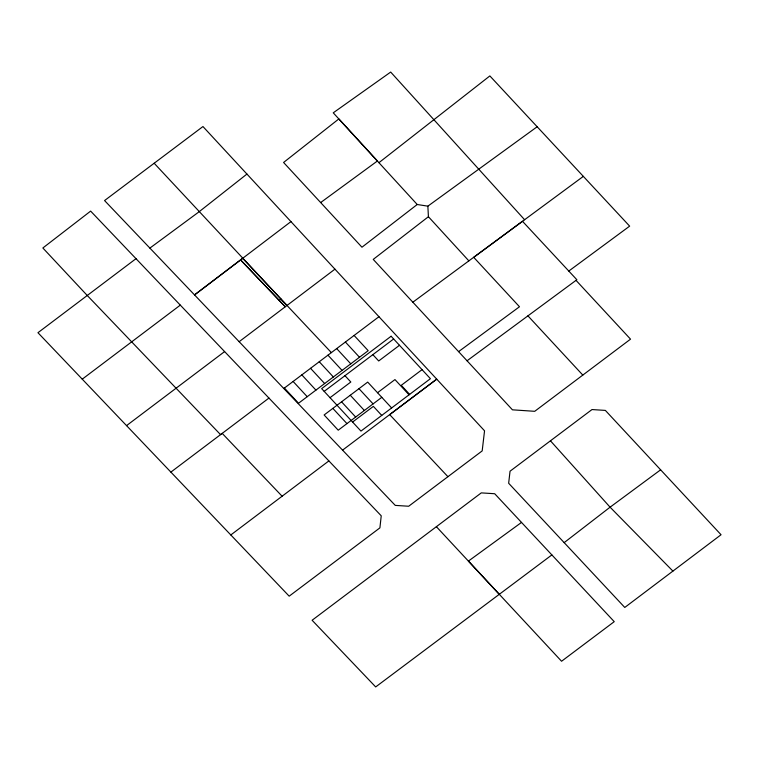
<?xml version="1.0" encoding="UTF-8"?>
<svg xmlns="http://www.w3.org/2000/svg" width="759" height="759" viewBox="0 0 759 759"><rect width="100%" height="100%" fill="white"/><g stroke="black" fill="none" stroke-linecap="round" stroke-linejoin="round"><path stroke-width="1.14" d="M246.95 174.058L198.962 211.875L149.884 248.098L104.562 200.556L202.957 126.544L484.546 430.808L482.183 450.903L408.684 506.244L395.259 505.39L149.884 248.098M378.931 162.682L489.859 75.928L629.647 226.144L568.795 271.048M290.953 221.609L194.532 294.909L240.584 259.92L279.179 300.393L280.944 299.027L331.37 352.612M537.173 126.744L427.858 206.163L417.222 204.503L361.958 247.216L283.581 162.473L338.846 118.926L377.413 160.993L320.678 202.549M427.858 206.163L428.418 216.713L373.238 259.398L512.439 409.822L534.716 411.312L630.53 339.159L576.034 280.365M564.184 542.619L610.084 507.183L660.624 469.821L721.05 534.744L624.771 607.456L508.653 483.255L510.039 471.216L591.992 409.556L605.359 410.41L660.624 469.821M239.17 341.683L334.947 269.16M136.013 258.677L37.95 332.708L289.179 596.166L379.908 527.866L381.236 515.807L90.634 211.106L42.855 247.984L87.266 295.498L220.546 434.632L268.952 398.067M82.247 379.168L180.3 305.127M126.544 425.628L224.598 351.588M170.889 472.107L222.207 433.38L282.12 496.234M283.781 388.504L378.95 316.712M324.188 391.369L393.646 338.979M330.032 397.688L350.819 382.005L344.975 375.686M399.49 345.288L378.703 360.971L372.859 354.662M377.536 392.726L394.965 379.585L409.063 394.813M381.796 397.327L338.229 430.192L324.131 414.964L367.698 382.1L391.635 407.953M352.584 422.051L373.371 406.369L381.749 415.41M422.042 369.652L401.255 385.335L409.632 394.376M230.812 534.953L328.865 460.922M342.575 450.134L436.748 379.139L389.68 414.632L447.914 476.68M551.878 554.914L375.677 686.933L312.11 620.255L481.282 492.885L494.697 493.729L614.24 621.659L561.565 661.25L436.387 526.689M412.858 302.205L583.339 176.373M458.578 351.635L519.488 306.75L473.72 257.329L522.486 221.286L576.868 279.739L467.041 360.791M521.537 522.41L468.407 561.091L499.28 594.316M672.91 571.1L610.084 507.183L550.446 440.808M279.179 300.393L285.289 306.759L240.584 259.92L242.652 258.345L287.025 305.45M280.944 299.027L154.181 163.261M527.941 315.867L582.808 375.088M354.102 335.45L368.2 350.677L298.505 403.266L284.407 388.039M345.392 342.024L359.491 357.252M336.683 348.599L350.781 363.827M327.964 355.174L342.062 370.401M358.988 388.674L373.077 403.902M319.254 361.739L333.353 376.967M350.269 395.249L364.367 410.477M310.545 368.314L324.643 383.542M341.559 401.815L355.658 417.042M301.835 374.889L315.924 390.117M332.85 408.389L346.948 423.617M293.116 381.464L307.215 396.691M417.222 204.503L333.248 112.825L390.686 72.067L524.611 219.74M428.418 216.713L468.863 260.868M391.113 336.246L321.655 388.636L360.961 431.093L430.419 378.694L391.113 336.246"/></g></svg>
